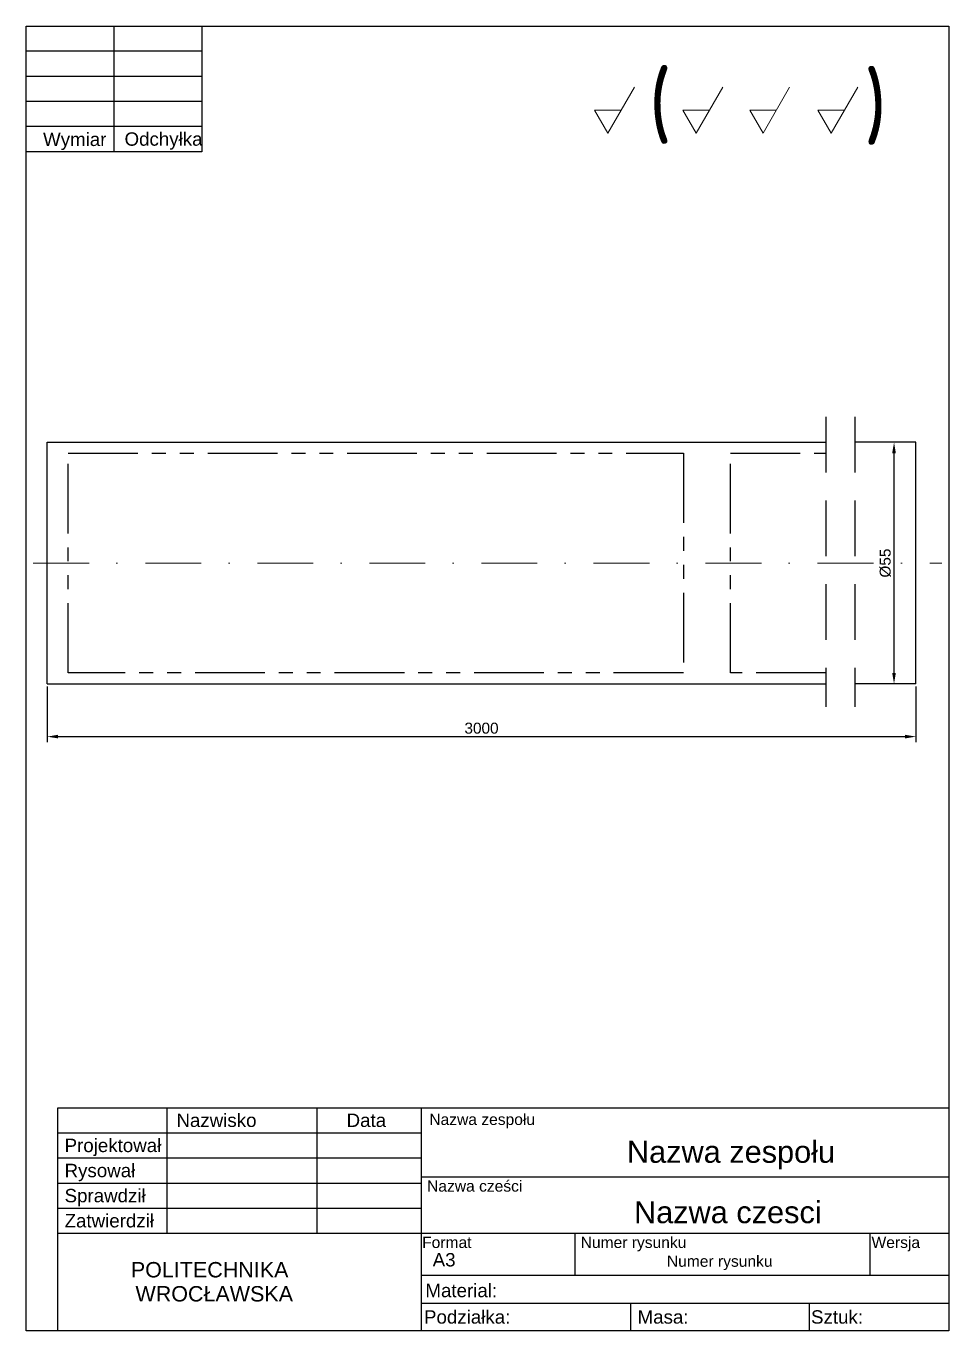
# Model space of a CAD drawing. Header units: millimetres. Extents: x 1335 to 6286, y 608 to 2939.
# Drawn here: x 3943.1 to 4153.1, y 608.3 to 905.3 of the extents above; entities that cross this region are included whole.
import ezdxf
from ezdxf.enums import TextEntityAlignment as Align

# ---------------------------------------------------------------- set-up
doc = ezdxf.new("R2010")
doc.units = ezdxf.units.MM
for name, pattern in [('DASHDOT', [25.4, 12.7, -6.35, 0, -6.35]), ('DASHED', [19.05, 12.7, -6.35]), ('PHANTOM2', [31.75, 15.875, -3.175, 3.175, -3.175, 3.175, -3.175])]:
    doc.linetypes.add(name, pattern=pattern)
for name, color, linetype, lineweight in [('AM_5', 3, 'Continuous', 25), ('C', 1, 'Continuous', 18), ('OSIE', 4, 'DASHDOT', 15), ('PH', 6, 'PHANTOM2', 25)]:
    doc.layers.add(name, color=color, linetype=linetype, lineweight=lineweight)
doc.layers.add('Default', color=7, linetype='Continuous')
doc.layers.add('PR', color=9, linetype='DASHED')
doc.styles.add('SEACAD_arial_ttf', font='arial.ttf')
doc.styles.add('SEACAD_arial_ttfB', font='arial.ttf')
doc.styles.add('SEACAD_seiso_ttf', font='seiso.ttf')
doc.styles.get("Standard").update_dxf_attribs({"font": 'arial.ttf'})
doc.dimstyles.new('ISO-25$0', dxfattribs={"dimtxt": 2.5, "dimasz": 2.5, "dimexe": 1.25, "dimexo": 0.625, "dimtad": 1, "dimtxsty": 'Standard', "dimcen": 2.5, "dimadec": 0, "dimazin": 0, "dimtfac": 1, "dimtmove": 0, "dimatfit": 3, "dimfxl": 1, "dimarcsym": 0})

# ---------------------------------------------------------------- blocks, each defined once
blk = doc.blocks.new('*D1')
at = {"layer": 'AM_5', "color": 0, "lineweight": -2, "transparency": 16777216}
for p, q in [((4144.94, 810.55), (4139.34, 810.55)), ((4140.59, 758.05), (4140.59, 808.05)), ((4144.94, 755.55), (4139.34, 755.55))]:
    blk.add_line(p, q, dxfattribs=at)
at = {"layer": 'AM_5', "color": 0, "transparency": 16777216}
for points in [[(4140.17, 808.05), (4141, 808.05), (4140.59, 810.55)], [(4140.17, 758.05), (4141, 758.05), (4140.59, 755.55)]]:
    blk.add_solid(points, dxfattribs=at)
at = {"layer": 'Defpoints', "color": 0, "transparency": 16777216}
for p in [(4140.59, 810.55), (4145.57, 810.55), (4145.57, 755.55)]:
    blk.add_point(p, dxfattribs=at)
at = {"layer": 'AM_5', "color": 0, "transparency": 16777216, "insert": (4138.61, 783.05), "char_height": 2.5, "attachment_point": 5, "rotation": 90}
blk.add_mtext('%%C55', dxfattribs=at)
blk = doc.blocks.new('*D2')
at = {"layer": 'AM_5', "color": 0, "lineweight": -2, "transparency": 16777216}
for p, q in [((3947.86, 754.93), (3947.86, 742.3)), ((4145.57, 754.93), (4145.57, 742.3)), ((3950.36, 743.55), (4143.07, 743.55))]:
    blk.add_line(p, q, dxfattribs=at)
at = {"layer": 'AM_5', "color": 0, "transparency": 16777216}
for points in [[(3950.36, 743.97), (3950.36, 743.14), (3947.86, 743.55)], [(4143.07, 743.97), (4143.07, 743.14), (4145.57, 743.55)]]:
    blk.add_solid(points, dxfattribs=at)
at = {"layer": 'Defpoints', "color": 0, "transparency": 16777216}
for p in [(3947.86, 755.55), (4145.57, 755.55), (4145.57, 743.55)]:
    blk.add_point(p, dxfattribs=at)
at = {"layer": 'AM_5', "color": 0, "transparency": 16777216, "insert": (4046.71, 745.46), "char_height": 2.5, "attachment_point": 5}
blk.add_mtext('3000', dxfattribs=at)

msp = doc.modelspace()

# ---------------------------------------------------------------- linework, layer by layer
for p, q in [((3943.073, 608.28), (3943.073, 905.28)), ((3943.073, 905.28), (4153.073, 905.28)), ((4153.073, 905.28), (4153.073, 608.28)), ((3947.857, 755.555), (3947.857, 810.555)), ((3947.857, 810.555), (4125.052, 810.555)), ((4145.569, 810.555), (4131.664, 810.555)), ((4145.569, 755.555), (4145.569, 810.555)), ((3947.857, 755.555), (4125.052, 755.555)), ((4145.569, 755.555), (4131.664, 755.555)), ((4153.073, 608.28), (3943.073, 608.28))]:
    msp.add_line(p, q)
at = {"layer": 'C', "linetype": 'Continuous', "lineweight": 20}
for p, q in [((4075.447, 880.871), (4081.509, 891.371)), ((4095.539, 880.909), (4101.601, 891.409)), ((4110.769, 880.909), (4116.831, 891.409)), ((4126.297, 880.909), (4132.359, 891.409)), ((4072.416, 886.121), (4075.447, 880.871)), ((4078.478, 886.121), (4072.416, 886.121)), ((4092.508, 886.159), (4095.539, 880.909)), ((4098.57, 886.159), (4092.508, 886.159)), ((4107.737, 886.159), (4110.769, 880.909)), ((4113.8, 886.159), (4107.737, 886.159)), ((4123.266, 886.159), (4126.297, 880.909)), ((4129.328, 886.159), (4123.266, 886.159))]:
    msp.add_line(p, q, dxfattribs=at)
at = {"layer": 'Default', "color": 7, "linetype": 'Continuous'}
for p, q in [((3963.073, 905.28), (3963.073, 876.68)), ((3983.073, 905.28), (3983.073, 876.68)), ((3983.073, 899.56), (3943.073, 899.56)), ((3983.073, 893.84), (3943.073, 893.84)), ((3983.073, 888.12), (3943.073, 888.12)), ((3983.073, 882.4), (3943.073, 882.4)), ((3983.073, 876.68), (3943.073, 876.68)), ((3950.307, 608.28), (3950.307, 659.08)), ((3950.307, 659.08), (4153.073, 659.08)), ((3975.174, 630.505), (3975.174, 659.08)), ((4009.319, 630.505), (4009.319, 659.08)), ((4033.053, 608.28), (4033.053, 659.08)), ((3950.307, 653.365), (4033.053, 653.365)), ((3950.307, 647.65), (4033.053, 647.65)), ((3950.307, 641.935), (4033.053, 641.935)), ((4033.053, 643.332), (4153.073, 643.332)), ((3950.307, 636.22), (4033.053, 636.22)), ((3950.307, 630.505), (4153.073, 630.505)), ((4068.002, 620.98), (4068.002, 630.378)), ((4135.149, 620.98), (4135.149, 630.378)), ((4033.053, 620.98), (4153.073, 620.98)), ((4033.053, 614.63), (4153.073, 614.63)), ((4080.702, 608.28), (4080.702, 614.63)), ((4121.323, 608.28), (4121.323, 614.63))]:
    msp.add_line(p, q, dxfattribs=at)
at = {"layer": 'Default', "color": 136, "linetype": 'Continuous', "lineweight": 20, "true_color": 0x008080}
msp.add_lwpolyline([(4075.447, 880.871), (4075.439, 880.871)], dxfattribs=at)
at = {"layer": 'OSIE'}
msp.add_line((3944.707, 783.055), (4151.491, 783.055), dxfattribs=at)
at = {"layer": 'PH'}
for p, q in [((3952.654, 758.055), (3952.654, 808.055)), ((3952.654, 808.055), (4092.654, 808.055)), ((4092.654, 808.055), (4092.654, 758.055)), ((4103.386, 758.055), (4103.386, 808.055)), ((4103.386, 808.055), (4125.052, 808.055)), ((4092.654, 758.055), (3952.654, 758.055)), ((4125.052, 758.055), (4103.386, 758.055))]:
    msp.add_line(p, q, dxfattribs=at)
at = {"layer": 'PR'}
for p, q in [((4125.052, 816.355), (4125.052, 750.311)), ((4131.664, 816.355), (4131.664, 750.311))]:
    msp.add_line(p, q, dxfattribs=at)

# ---------------------------------------------------------------- texts
at = {"layer": 'Default', "color": 7, "linetype": 'Continuous'}
for s, height, style, p in [('(', 14.939, 'SEACAD_seiso_ttf', (4084.707, 894.886)), ('Wymiar', 3.048, 'SEACAD_arial_ttf', (3946.931, 881.027)), ('Odchyłka', 3.048, 'SEACAD_arial_ttf', (3965.476, 881.096)), ('Nazwisko', 3.048, 'SEACAD_arial_ttf', (3977.287, 657.746)), ('Data', 3.048, 'SEACAD_arial_ttf', (4016.005, 657.746)), (' Nazwa zespołu', 2.54, 'SEACAD_arial_ttf', (4033.849, 657.69)), ('Projektował', 3.048, 'SEACAD_arial_ttf', (3951.831, 652.031)), (' Nazwa zespołu', 5, 'SEACAD_arial_ttf', (4077.871, 651.547)), ('Rysował', 3.048, 'SEACAD_arial_ttf', (3951.831, 646.316)), ('Nazwa cześci', 2.54, 'SEACAD_arial_ttf', (4034.323, 642.524)), ('Sprawdził', 3.048, 'SEACAD_arial_ttf', (3951.831, 640.601)), ('Nazwa czesci', 5, 'SEACAD_arial_ttf', (4081.413, 637.797)), ('Zatwierdził', 3.048, 'SEACAD_arial_ttf', (3951.831, 634.886)), ('Format', 2.54, 'SEACAD_arial_ttf', (4033.198, 629.697)), ('Numer rysunku', 2.54, 'SEACAD_arial_ttf', (4069.272, 629.697)), ('Wersja', 2.54, 'SEACAD_arial_ttf', (4135.472, 629.697)), ('     POLITECHNIKA                      ', 3.5, 'SEACAD_arial_ttf', (3960.119, 623.958)), ('A3', 3.048, 'SEACAD_arial_ttfB', (4035.599, 625.996)), ('Numer rysunku', 2.54, 'SEACAD_arial_ttf', (4088.894, 625.415)), ('             WROCŁAWSKA', 3.5, 'SEACAD_arial_ttf', (3950.307, 618.479)), ('Material:', 3.048, 'SEACAD_arial_ttf', (4033.943, 619.002)), ('Podziałka:', 3.048, 'SEACAD_arial_ttf', (4033.626, 612.979)), ('Masa:', 3.048, 'SEACAD_arial_ttf', (4082.226, 612.979)), ('Sztuk:', 3.048, 'SEACAD_arial_ttf', (4121.696, 612.979))]:
    msp.add_text(s, height=height, dxfattribs=dict(at, style=style)).set_placement(p, align=Align.TOP_LEFT)
at = {"layer": 'Default', "color": 7, "linetype": 'Continuous', "style": 'SEACAD_seiso_ttf'}
msp.add_text('(', height=14.939, rotation=180, dxfattribs=at).set_placement((4139.053, 879.812), align=Align.TOP_LEFT)

# ---------------------------------------------------------------- dimensions: what is measured, and where the dimension line sits
at = {"layer": 'AM_5'}
dim = msp.add_linear_dim(base=(4140.586, 810.555), p1=(4145.569, 755.555), p2=(4145.569, 810.555), angle=90, text='%%C<>', dimstyle='ISO-25$0', override={"dimpost": ''}, dxfattribs=at)
dim.commit()
dim.dimension.update_dxf_attribs({"geometry": '*D1', "text_midpoint": (4138.615, 783.055)})
dim = msp.add_linear_dim(base=(4145.569, 743.555), p1=(3947.857, 755.555), p2=(4145.569, 755.555), text='3000', dimstyle='ISO-25$0', override={"dimpost": ''}, dxfattribs=at)
dim.commit()
dim.dimension.update_dxf_attribs({"geometry": '*D2', "text_midpoint": (4046.713, 745.457)})

doc.saveas('drawing.dxf')
